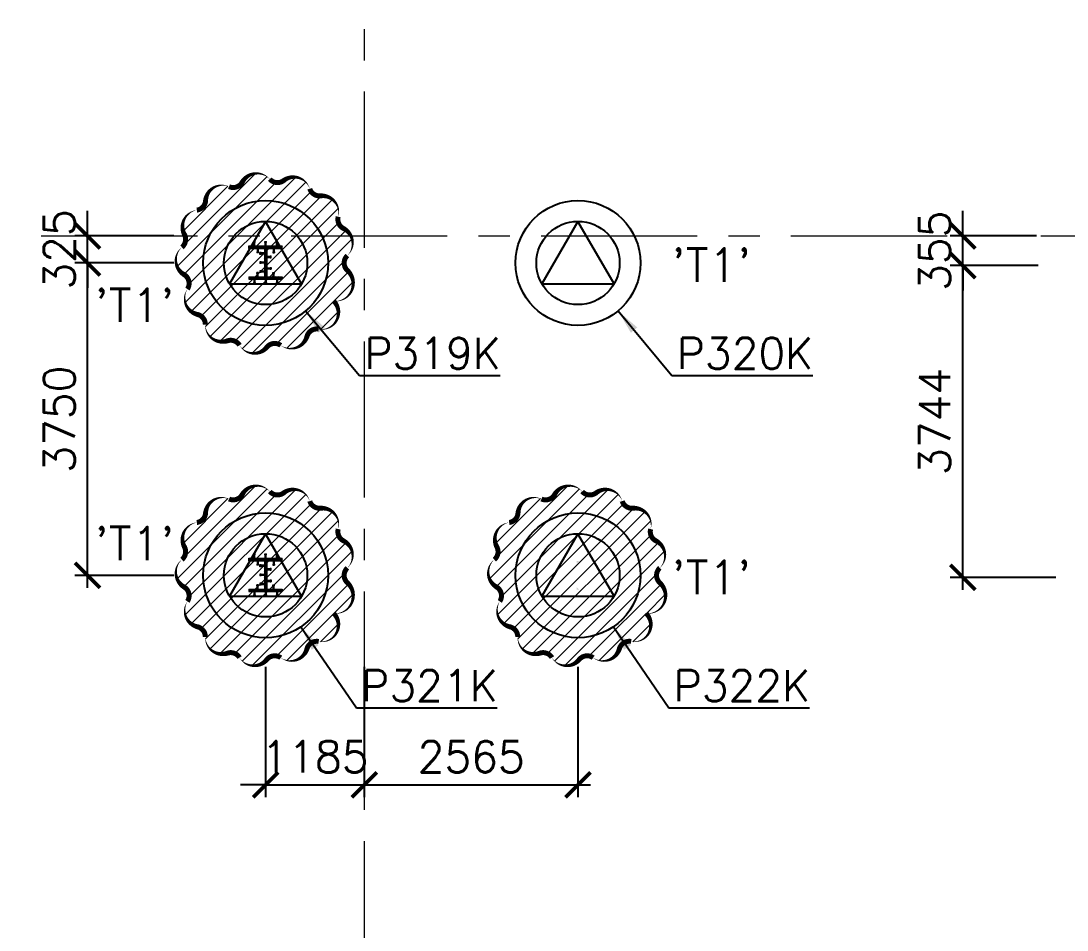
# Model space of a CAD drawing. Header units: millimetres. Extents: x -346728 to 1320345, y -537202 to -385966.
# Drawn here: x 192617 to 205174, y -477275 to -466360 of the extents above; entities that cross this region are included whole.
import ezdxf

# ---------------------------------------------------------------- set-up
doc = ezdxf.new("R2010")
doc.units = ezdxf.units.MM
doc.header["$LTSCALE"] = 100
doc.linetypes.add('X1326_GLB$0$CENTER', pattern=[2, 1.25, -0.25, 0.25, -0.25])
for name, color, linetype, lineweight in [('A-giao thong', 8, 'Continuous', 15), ('KCMANH', 8, 'Continuous', 13), ('KINGPOST', 5, 'Continuous', 20), ('X1326_GLB$0$A-tim', 8, 'X1326_GLB$0$CENTER', 9)]:
    doc.layers.add(name, color=color, linetype=linetype, lineweight=lineweight)
doc.layers.add('CL load', color=1, linetype='Continuous', plot=False)
for name, color, linetype in [('hach', 253, 'Continuous'), ('PILE MARK', 8, 'Continuous'), ('PL', 3, 'Continuous'), ('PLT', 6, 'Continuous')]:
    doc.layers.add(name, color=color, linetype=linetype)
doc.styles.add('simplex', font='simplex.shx')
doc.dimstyles.new('100', dxfattribs={"dimscale": 150, "dimtxt": 2.5, "dimasz": 2, "dimexe": 1, "dimexo": 1, "dimgap": 1, "dimtad": 1, "dimdec": 0, "dimzin": 0, "dimdsep": 46, "dimtxsty": 'simplex', "dimblk": 'ARCHTICK', "dimcen": 1, "dimdle": 1, "dimclrd": 256, "dimclre": 256, "dimclrt": 6, "dimadec": 0, "dimazin": 0, "dimtfac": 1, "dimtdec": 0, "dimtix": 1, "dimtmove": 2, "dimatfit": 3, "dimfxl": 1, "dimtolj": 1, "dimtzin": 0, "dimarcsym": 0})
pattern_1 = [(44.99999999999996, (188543.3296231151, 11377564.43864296), (-8.980256121069152, 8.980256121069143), []), (135, (188543.3296231151, 11377564.43864296), (-8.980256121069152, -8.980256121069143), [])]

# ---------------------------------------------------------------- blocks, each defined once
blk = doc.blocks.new('_ArchTick')
at = {"color": 0, "linetype": 'ByBlock', "const_width": 0.15}
blk.add_lwpolyline([(-0.5, -0.5), (0.5, 0.5)], dxfattribs=at)
blk = doc.blocks.new('*D541')
at = {"layer": 'CL load', "lineweight": -2, "transparency": 16777216}
for p, q in [((203922.7038796101, -473191.3957856833), (203922.7038796101, -469147.1954490347)), ((204828.6640843283, -469297.1954490347), (203772.7038796101, -469297.1954490347)), ((205037.1439131859, -473041.3957856833), (203772.7038796101, -473041.3957856833))]:
    blk.add_line(p, q, dxfattribs=at)
at = {"layer": 'DEFPOINTS', "color": 0, "transparency": 16777216}
for p in [(203922.7038796101, -469297.1954490347), (204978.6640843283, -469297.1954490347), (205187.1439131859, -473041.3957856833)]:
    blk.add_point(p, dxfattribs=at)
at = {"layer": 'CL load', "lineweight": -2, "transparency": 16777216, "xscale": 300, "yscale": 300, "zscale": 300}
for p, rotation in [((203922.7038796101, -469297.1954490347), 90), ((203922.7038796101, -473041.3957856833), 270)]:
    blk.add_blockref('_ArchTick', p, dxfattribs=dict(at, rotation=rotation))
at = {"layer": 'CL load', "color": 6, "transparency": 16777216, "insert": (203585.2038796099, -471169.2956173589), "char_height": 375, "attachment_point": 5, "rotation": 90, "style": 'simplex'}
blk.add_mtext('\\A1;3744', dxfattribs=at)
blk = doc.blocks.new('*D542')
at = {"layer": 'CL load', "lineweight": -2, "transparency": 16777216}
for p, q in [((203922.7038796101, -468941.8207544888), (203922.7038796101, -468641.8207544888)), ((204808.8765599338, -468941.8207544888), (203772.7038796101, -468941.8207544888)), ((203922.7038796101, -469297.1954490347), (203922.7038796101, -468941.8207544888)), ((204828.6640843283, -469297.1954490347), (203772.7038796101, -469297.1954490347)), ((203922.7038796101, -469297.1954490347), (203922.7038796101, -469597.1954490347))]:
    blk.add_line(p, q, dxfattribs=at)
at = {"layer": 'DEFPOINTS', "color": 0, "transparency": 16777216}
for p in [(203922.7038796101, -468941.8207544888), (204958.8765599338, -468941.8207544888, 6.478295449596772e-05), (204978.6640843283, -469297.1954490347)]:
    blk.add_point(p, dxfattribs=at)
at = {"layer": 'CL load', "lineweight": -2, "transparency": 16777216, "xscale": 300, "yscale": 300, "zscale": 300}
for p, rotation in [((203922.7038796101, -468941.8207544888), 270), ((203922.7038796101, -469297.1954490347), 90)]:
    blk.add_blockref('_ArchTick', p, dxfattribs=dict(at, rotation=rotation))
at = {"layer": 'CL load', "color": 6, "transparency": 16777216, "insert": (203585.2038796099, -469119.5081017617), "char_height": 375, "attachment_point": 5, "rotation": 90, "style": 'simplex'}
blk.add_mtext('\\A1;355', dxfattribs=at)
blk = doc.blocks.new('*D552')
at = {"layer": 'CL load', "lineweight": -2, "transparency": 16777216}
for p, q in [((195553.4346755136, -474116.3905494311), (195553.4346755136, -475681.6326216169)), ((196738.7116009049, -474116.3905494311), (196738.7116009049, -475681.6326216169)), ((195553.4346755136, -475531.6326216169), (195253.4346755136, -475531.6326216169)), ((195553.4346755136, -475531.6326216169), (196738.7116009049, -475531.6326216169)), ((196738.7116009049, -475531.6326216169), (197038.7116009049, -475531.6326216169))]:
    blk.add_line(p, q, dxfattribs=at)
at = {"layer": 'DEFPOINTS', "color": 0, "transparency": 16777216}
for p in [(195553.4346755136, -473966.3905494311, 4.747557954942749e-05), (196738.7116009049, -473966.3905494311), (196738.7116009049, -475531.6326216169)]:
    blk.add_point(p, dxfattribs=at)
at = {"layer": 'CL load', "lineweight": -2, "transparency": 16777216, "xscale": 300, "yscale": 300, "zscale": 300}
blk.add_blockref('_ArchTick', (195553.4346755136, -475531.6326216169), dxfattribs=at)
at = {"layer": 'CL load', "lineweight": -2, "transparency": 16777216, "xscale": 300, "yscale": 300, "zscale": 300, "rotation": 180}
blk.add_blockref('_ArchTick', (196738.7116009049, -475531.6326216169), dxfattribs=at)
at = {"layer": 'CL load', "color": 6, "transparency": 16777216, "insert": (196146.0731382092, -475194.1326216169), "char_height": 375, "attachment_point": 5, "style": 'simplex'}
blk.add_mtext('\\A1;1185', dxfattribs=at)
blk = doc.blocks.new('*D553')
at = {"layer": 'CL load', "lineweight": -2, "transparency": 16777216}
for p, q in [((196738.7116009049, -474116.3905494311), (196738.7116009049, -475681.6326216169)), ((199303.4346755136, -474116.3905494311), (199303.4346755136, -475681.6326216169)), ((196588.7116009049, -475531.6326216169), (199453.4346755136, -475531.6326216169))]:
    blk.add_line(p, q, dxfattribs=at)
at = {"layer": 'DEFPOINTS', "color": 0, "transparency": 16777216}
for p in [(196738.7116009049, -473966.3905494311), (199303.4346755136, -473966.3905494311, 4.747557954942749e-05), (199303.4346755136, -475531.6326216169)]:
    blk.add_point(p, dxfattribs=at)
at = {"layer": 'CL load', "lineweight": -2, "transparency": 16777216, "xscale": 300, "yscale": 300, "zscale": 300, "rotation": 180}
blk.add_blockref('_ArchTick', (196738.7116009049, -475531.6326216169), dxfattribs=at)
at = {"layer": 'CL load', "lineweight": -2, "transparency": 16777216, "xscale": 300, "yscale": 300, "zscale": 300}
blk.add_blockref('_ArchTick', (199303.4346755136, -475531.6326216169), dxfattribs=at)
at = {"layer": 'CL load', "color": 6, "transparency": 16777216, "insert": (198021.0731382092, -475194.1326216169), "char_height": 375, "attachment_point": 5, "style": 'simplex'}
blk.add_mtext('\\A1;2565', dxfattribs=at)
blk = doc.blocks.new('*D554')
at = {"layer": 'CL load', "lineweight": -2, "transparency": 16777216}
for p, q in [((193415.781710199, -473166.3905494314), (193415.781710199, -469116.3905494314)), ((194453.4346755137, -469266.3905494314), (193265.781710199, -469266.3905494314)), ((194453.4346755137, -473016.3905494314), (193265.781710199, -473016.3905494314))]:
    blk.add_line(p, q, dxfattribs=at)
at = {"layer": 'DEFPOINTS', "color": 0, "transparency": 16777216}
for p in [(193415.781710199, -469266.3905494314), (194603.4346755137, -469266.3905494314, 4.747557954942749e-05), (194603.4346755137, -473016.3905494314, 4.747557954942749e-05)]:
    blk.add_point(p, dxfattribs=at)
at = {"layer": 'CL load', "lineweight": -2, "transparency": 16777216, "xscale": 300, "yscale": 300, "zscale": 300}
for p, rotation in [((193415.781710199, -469266.3905494314), 90), ((193415.781710199, -473016.3905494314), 270)]:
    blk.add_blockref('_ArchTick', p, dxfattribs=dict(at, rotation=rotation))
at = {"layer": 'CL load', "color": 6, "transparency": 16777216, "insert": (193078.2817101988, -471141.3905494313), "char_height": 375, "attachment_point": 5, "rotation": 90, "style": 'simplex'}
blk.add_mtext('\\A1;3750', dxfattribs=at)
blk = doc.blocks.new('*D555')
at = {"layer": 'CL load', "lineweight": -2, "transparency": 16777216}
for p, q in [((193415.781710199, -468941.8207544888), (193415.781710199, -468641.8207544888)), ((194453.4346755137, -468941.8207544888), (193265.781710199, -468941.8207544888)), ((193415.781710199, -469266.3905494314), (193415.781710199, -468941.8207544888)), ((194453.4346755137, -469266.3905494314), (193265.781710199, -469266.3905494314)), ((193415.781710199, -469266.3905494314), (193415.781710199, -469566.3905494314))]:
    blk.add_line(p, q, dxfattribs=at)
at = {"layer": 'DEFPOINTS', "color": 0, "transparency": 16777216}
for p in [(193415.781710199, -468941.8207544888), (194603.4346755137, -468941.8207544888, 4.747557954942749e-05), (194603.4346755137, -469266.3905494314, 4.747557954942749e-05)]:
    blk.add_point(p, dxfattribs=at)
at = {"layer": 'CL load', "lineweight": -2, "transparency": 16777216, "xscale": 300, "yscale": 300, "zscale": 300}
for p, rotation in [((193415.781710199, -468941.8207544888), 270), ((193415.781710199, -469266.3905494314), 90)]:
    blk.add_blockref('_ArchTick', p, dxfattribs=dict(at, rotation=rotation))
at = {"layer": 'CL load', "color": 6, "transparency": 16777216, "insert": (193078.2817101988, -469104.10565196), "char_height": 375, "attachment_point": 5, "rotation": 90, "style": 'simplex'}
blk.add_mtext('\\A1;325', dxfattribs=at)
blk = doc.blocks.new('LVL-KHUNGTEN')
blk.add_lwpolyline([(61072.91373489425, 41092.78793908656), (119123.5098692991, 41092.78793908656), (119123.5098692991, 61.8816838347775), (61072.91373489425, 61.8816838347775)], close=True)
blk = doc.blocks.new('KP50')
at = {"ltscale": 0.1}
h = blk.add_hatch(color=6, dxfattribs=at)
h.dxf.hatch_style = 1
h.paths.add_polyline_path([(14.40000000000146, 171.2000000000044), (-14.39999999999418, 171.2000000000044), (-14.39999999999418, 142.3999999999869)])
h.paths.add_polyline_path([(-14.39999999999418, -142.3999999999724), (-14.39999999999418, -171.1999999999898), (14.40000000000146, -171.1999999999898)])
at = {"layer": 'KCMANH', "linetype": 'ByBlock'}
h = blk.add_hatch(dxfattribs=at)
h.set_pattern_fill('ANSI37', color=6, scale=4, style=0)
h.set_pattern_definition(pattern_1)
h.paths.add_polyline_path([(-200, 200.0000000000073), (-200, 171.2000000000044), (200, 171.2000000000044), (200, 200.0000000000073)])
h = blk.add_hatch(dxfattribs=at)
h.set_pattern_fill('ANSI37', color=6, scale=4, style=0)
h.set_pattern_definition([(44.99999999999996, (188728.9296231151, 11377564.43864296), (-8.980256121069152, 8.980256121069143), []), (135, (188728.9296231151, 11377564.43864296), (-8.980256121069152, -8.980256121069143), [])])
h.paths.add_polyline_path([(14.40000000000146, 171.2000000000044), (-14.39999999999418, 142.3999999999869), (-14.39999999999418, -142.3999999999724), (14.40000000000146, -171.1999999999898)])
h = blk.add_hatch(dxfattribs=at)
h.set_pattern_fill('ANSI37', color=6, scale=4, style=0)
h.set_pattern_definition(pattern_1)
h.paths.add_polyline_path([(-200, -171.1999999999898), (-200, -199.9999999999927), (200, -199.9999999999927), (200, -171.1999999999898)])
for p, q in [((-125.1904738589728, 252.8000000000029), (-145.990473858983, 252.8000000000029)), ((-145.990473858983, 240), (-145.990473858983, 252.8000000000029)), ((-125.1904738589728, 240), (-125.1904738589728, 252.8000000000029)), ((-10.40000000000146, 252.8000000000029), (10.40000000000146, 252.8000000000029)), ((-10.40000000000146, 240), (-10.40000000000146, 252.8000000000029)), ((10.40000000000146, 240), (10.40000000000146, 252.8000000000029)), ((125.1904738589801, 252.8000000000029), (145.990473858983, 252.8000000000029)), ((125.1904738589801, 240), (125.1904738589801, 252.8000000000029)), ((145.990473858983, 240), (145.990473858983, 252.8000000000029)), ((-125.1904738589728, 240), (-145.990473858983, 240)), ((-141.9904738589757, 200), (-141.9904738589757, 240)), ((-129.1904738589801, 200), (-129.1904738589801, 240)), ((-85.19047385897284, 131.1999999999935), (-105.990473858983, 131.1999999999935)), ((-105.990473858983, 131.1999999999935), (-105.990473858983, 118.4000000000015)), ((-101.9904738589757, 171.1999999999935), (-101.9904738589757, 131.1999999999935)), ((-89.19047385898011, 171.1999999999935), (-89.19047385898011, 131.1999999999935)), ((-85.19047385897284, 131.1999999999935), (-85.19047385897284, 118.4000000000015)), ((-10.40000000000146, 240), (10.40000000000146, 240)), ((-6.400000000001455, 200), (-6.400000000001455, 240)), ((6.400000000001455, 200), (6.400000000001455, 240)), ((85.19047385898011, 131.1999999999935), (105.990473858983, 131.1999999999935)), ((85.19047385898011, 131.1999999999935), (85.19047385898011, 118.4000000000015)), ((89.19047385898011, 171.1999999999935), (89.19047385898011, 131.1999999999935)), ((101.990473858983, 171.1999999999935), (101.990473858983, 131.1999999999935)), ((105.990473858983, 131.1999999999935), (105.990473858983, 118.4000000000015)), ((125.1904738589801, 240), (145.990473858983, 240)), ((129.1904738589801, 200), (129.1904738589801, 240)), ((141.990473858983, 200), (141.990473858983, 240)), ((-85.19047385897284, 118.4000000000015), (-105.990473858983, 118.4000000000015)), ((-67.19999999999709, 99.5998938560515), (-67.19999999999709, 120.3998938560471)), ((-54.39999999999418, 120.3998938560471), (-67.19999999999709, 120.3998938560471)), ((-54.39999999999418, 99.5998938560515), (-67.19999999999709, 99.5998938560515)), ((-67.19999999999709, 10.40000000000146), (-67.19999999999709, -10.40000000000509)), ((-54.39999999999418, 10.40000000000146), (-67.19999999999709, 10.40000000000146)), ((-54.39999999999418, 99.5998938560515), (-54.39999999999418, 120.3998938560471)), ((-14.39999999999418, 116.3998938560471), (-54.39999999999418, 116.3998938560471)), ((-14.39999999999418, 103.5998938560479), (-54.39999999999418, 103.5998938560479)), ((-54.39999999999418, 10.40000000000146), (-54.39999999999418, -10.40000000000509)), ((-14.39999999999418, 6.399999999997817), (-54.39999999999418, 6.399999999997817)), ((14.40000000000146, 76.39989385604713), (54.40000000000146, 76.39989385604713)), ((14.40000000000146, 63.59989385604786), (54.40000000000146, 63.59989385604786)), ((54.40000000000146, 59.59989385605149), (54.40000000000146, 80.39989385604713)), ((54.40000000000146, 80.39989385604713), (67.20000000000437, 80.39989385604713)), ((54.40000000000146, 59.59989385605149), (67.20000000000437, 59.59989385605149)), ((67.20000000000437, 59.59989385605149), (67.20000000000437, 80.39989385604713)), ((85.19047385898011, 118.4000000000015), (105.990473858983, 118.4000000000015)), ((-85.19047385897284, -118.4000000000015), (-105.990473858983, -118.4000000000015)), ((-105.990473858983, -131.1999999999971), (-105.990473858983, -118.4000000000015)), ((-85.19047385897284, -131.1999999999971), (-85.19047385897284, -118.4000000000015)), ((-54.39999999999418, -10.40000000000509), (-67.19999999999709, -10.40000000000509)), ((-67.19999999999709, -99.5998938560515), (-67.19999999999709, -120.3998938560471)), ((-54.39999999999418, -99.5998938560515), (-67.19999999999709, -99.5998938560515)), ((-54.39999999999418, -120.3998938560471), (-67.19999999999709, -120.3998938560471)), ((-14.39999999999418, -6.400000000001455), (-54.39999999999418, -6.400000000001455)), ((-54.39999999999418, -99.5998938560515), (-54.39999999999418, -120.3998938560471)), ((-14.39999999999418, -103.5998938560515), (-54.39999999999418, -103.5998938560515)), ((-14.39999999999418, -116.3998938560471), (-54.39999999999418, -116.3998938560471)), ((14.40000000000146, -63.59989385605149), (54.40000000000146, -63.59989385605149)), ((14.40000000000146, -76.39989385604713), (54.40000000000146, -76.39989385604713)), ((54.40000000000146, -59.59989385605149), (54.40000000000146, -80.39989385604713)), ((54.40000000000146, -59.59989385605149), (67.20000000000437, -59.59989385605149)), ((54.40000000000146, -80.39989385604713), (67.20000000000437, -80.39989385604713)), ((67.20000000000437, -59.59989385605149), (67.20000000000437, -80.39989385604713)), ((85.19047385898011, -118.4000000000015), (105.990473858983, -118.4000000000015)), ((85.19047385898011, -131.1999999999971), (85.19047385898011, -118.4000000000015)), ((105.990473858983, -131.1999999999971), (105.990473858983, -118.4000000000015)), ((-125.1904738589728, -240), (-145.990473858983, -240)), ((-145.990473858983, -240), (-145.990473858983, -252.8000000000029)), ((-141.9904738589757, -200), (-141.9904738589757, -240)), ((-129.1904738589801, -200), (-129.1904738589801, -240)), ((-125.1904738589728, -240), (-125.1904738589728, -252.8000000000029)), ((-85.19047385897284, -131.1999999999971), (-105.990473858983, -131.1999999999971)), ((-101.9904738589757, -171.1999999999971), (-101.9904738589757, -131.1999999999971)), ((-89.19047385898011, -171.1999999999971), (-89.19047385898011, -131.1999999999971)), ((-10.40000000000146, -240), (10.40000000000146, -240)), ((-10.40000000000146, -240), (-10.40000000000146, -252.8000000000029)), ((-6.400000000001455, -200), (-6.400000000001455, -240)), ((6.400000000001455, -200), (6.400000000001455, -240)), ((10.40000000000146, -240), (10.40000000000146, -252.8000000000029)), ((85.19047385898011, -131.1999999999971), (105.990473858983, -131.1999999999971)), ((89.19047385898011, -171.1999999999971), (89.19047385898011, -131.1999999999971)), ((101.990473858983, -171.1999999999971), (101.990473858983, -131.1999999999971)), ((125.1904738589801, -240), (145.990473858983, -240)), ((125.1904738589801, -240), (125.1904738589801, -252.8000000000029)), ((129.1904738589801, -200), (129.1904738589801, -240)), ((141.990473858983, -200), (141.990473858983, -240)), ((145.990473858983, -240), (145.990473858983, -252.8000000000029)), ((-125.1904738589728, -252.8000000000029), (-145.990473858983, -252.8000000000029)), ((-10.40000000000146, -252.8000000000029), (10.40000000000146, -252.8000000000029)), ((125.1904738589801, -252.8000000000029), (145.990473858983, -252.8000000000029))]:
    blk.add_line(p, q, dxfattribs=at)
at = {"layer": 'KINGPOST', "color": 6, "linetype": 'ByBlock'}
for p, q in [((-200, 200), (200, 200)), ((-200, 171.1999999999935), (-200, 200)), ((-200, 171.1999999999935), (200, 171.1999999999935)), ((-14.39999999999418, 171.1999999999935), (-14.39999999999418, -171.1999999999971)), ((-14.39999999997235, 142.4000000000015), (14.40000000000146, 171.1999999999935)), ((14.40000000000146, 171.1999999999935), (14.40000000000146, -171.1999999999971)), ((200, 171.1999999999935), (200, 200)), ((-200, -171.1999999999971), (200, -171.1999999999971)), ((-200, -171.1999999999971), (-200, -200)), ((-200, -200), (200, -200)), ((-14.39999999997235, -142.4000000000015), (14.40000000000146, -171.1999999999971)), ((200, -171.1999999999971), (200, -200))]:
    blk.add_line(p, q, dxfattribs=at)
blk.add_lwpolyline([(-14.39999999999418, 0), (14.40000000000146, 0)], dxfattribs=at)
blk = doc.blocks.new('B1 Kingpost Layout Plan1')
at = {"layer": 'KCMANH', "linetype": 'ByBlock'}
for p in [(45189.74887084541, -54496.25000673061, 4.792175946022326e-05), (45189.74887084541, -58246.25000673061, 4.792175946022326e-05)]:
    blk.add_blockref('KP50', p, dxfattribs=at)

msp = doc.modelspace()

# ---------------------------------------------------------------- hatches: boundary and pattern name
at = {"ltscale": 0.1}
h = msp.add_hatch(color=3, dxfattribs=at)
h.dxf.hatch_style = 1
h.paths.add_polyline_path([(195567.8346755137, -469095.1905494311), (195539.0346755139, -469095.1905494311), (195539.0346755139, -469123.9905494311)])
h.paths.add_polyline_path([(195539.0346755139, -469408.7905494311), (195539.0346755139, -469437.5905494311), (195567.8346755137, -469437.5905494311)])
h = msp.add_hatch(color=3, dxfattribs=at)
h.dxf.hatch_style = 1
h.paths.add_polyline_path([(195567.8346755137, -472845.1905494311), (195539.0346755139, -472845.1905494311), (195539.0346755139, -472873.9905494311)])
h.paths.add_polyline_path([(195539.0346755139, -473158.7905494311), (195539.0346755139, -473187.5905494311), (195567.8346755137, -473187.5905494311)])
h = msp.add_hatch(color=3, dxfattribs=at)
h.dxf.hatch_style = 1
h.paths.add_polyline_path([(199317.8346755137, -472845.1905494311), (199289.0346755139, -472845.1905494311), (199289.0346755139, -472873.9905494311)])
h.paths.add_polyline_path([(199289.0346755139, -473158.7905494311), (199289.0346755139, -473187.5905494311), (199317.8346755137, -473187.5905494311)])
at = {"layer": 'A-giao thong', "transparency": 33554572}
h = msp.add_hatch(dxfattribs=at)
h.set_pattern_fill('ANSI31', color=256, scale=1000)
h.set_pattern_definition([(45, (157204.4692865008, -566523.032047855), (-88.38834764831843, 88.38834764831844), [])])
edge = h.paths.add_edge_path()
edge.add_arc((196398.5458518761, -469030.6967993823), 200.091326396924, 313.1890045741997, 423.1890044747136)
edge.add_arc((196544.3549205121, -468742.1814983938), 123.1753799015254, 165.3246326879942, 243.18900447470742, ccw=False)
edge.add_arc((196231.3932111194, -468660.2213240099), 200.3404647350627, 345.3246326879935, 455.3246325885028)
edge.add_arc((196201.3713740437, -468338.1014844634), 123.1753799015117, 197.4523541326421, 275.32463258850305, ccw=False)
edge.add_arc((195892.8344254066, -468435.1008055512), 200.2499081724988, 17.45235413264597, 127.4523540331561)
edge.add_arc((195696.159028211, -468178.3466330366), 123.1753799015265, 221.3374224332373, 307.4523540331534, ccw=False)
edge.add_arc((195451.1129656188, -468393.9085995722), 203.1902650560175, 41.33742243323479, 151.337422333742)
edge.add_arc((195164.7402871661, -468237.3671569946), 123.1753799015094, 245.97207067360318, 331.33742233374693, ccw=False)
edge.add_arc((195033.0424732196, -468532.7776626413), 200.261910843809, 65.97207067360544, 175.9720705741139)
edge.add_arc((194710.4040957988, -468510.0585416231), 123.1753799015126, 278.0994113494279, 355.97207057411634, ccw=False)
edge.add_arc((194755.9839715872, -468830.3430306047), 200.3361020571378, 98.09941134942484, 208.0994112499362)
edge.add_arc((194470.6042361244, -468982.7178498704), 123.175379901518, -50.51419146834911, 28.099411249937475, ccw=False)
edge.add_arc((194676.5228561774, -469232.6432094057), 200.6535308265784, 129.4858085316449, 239.4858084321514)
edge.add_arc((194512.0981555344, -469511.6229241553), 123.1753799015154, -33.38585266077672, 59.48580843215609, ccw=False)
edge.add_arc((194782.0363245006, -469689.5187356704), 200.1101515091129, 146.6141473392238, 256.6141472397279)
edge.add_arc((194707.193233844, -470004.0215919379), 123.1753799015155, -1.2513417107547866, 76.61414723972922, ccw=False)
edge.add_arc((195030.6354985173, -470011.0867050043), 200.3440389897893, 178.7486582892484, 288.7486581897573)
edge.add_arc((195134.620233093, -470317.4394255324), 123.1753799015132, 30.876836025434216, 108.7486581897549, ccw=False)
edge.add_arc((195412.1963236253, -470151.4659421375), 200.2371789537907, 210.876836025434, 320.876835925943)
edge.add_arc((195663.0969951307, -470355.5358719739), 123.1753799015087, 54.01226688685409, 140.8768359259447, ccw=False)
edge.add_arc((195854.8402769878, -470091.5050290692), 203.1339398279393, 234.0122668868539, 344.0122667873574)
edge.add_arc((196168.5281763117, -470181.3809099277), 123.1753799015273, 79.39644157920287, 164.0122667873614, ccw=False)
edge.add_arc((196228.0467207675, -469863.4555838394), 200.2731787634664, 259.3964415791925, 404.1286010454199)
edge.add_arc((196392.9270942715, -469513.0888662788), 211.9778768860564, 264.279643978025, 407.3982272340489)
edge.add_arc((196619.7919130549, -469266.3905494349), 123.175379901495, 133.189004574196, 227.3982272340362, ccw=False)
h = msp.add_hatch(dxfattribs=at)
h.set_pattern_fill('ANSI31', color=256, scale=1000)
h.set_pattern_definition([(45, (157204.4692865008, -570273.032047855), (-88.38834764831843, 88.38834764831844), [])])
edge = h.paths.add_edge_path()
edge.add_arc((196398.5458518761, -472780.6967993823), 200.091326396924, 313.1890045741997, 423.1890044747136)
edge.add_arc((196544.3549205121, -472492.1814983938), 123.1753799015254, 165.3246326879942, 243.18900447470742, ccw=False)
edge.add_arc((196231.3932111194, -472410.2213240099), 200.3404647350627, 345.3246326879935, 455.3246325885028)
edge.add_arc((196201.3713740437, -472088.1014844634), 123.1753799015117, 197.4523541326421, 275.32463258850305, ccw=False)
edge.add_arc((195892.8344254066, -472185.1008055512), 200.2499081724988, 17.45235413264597, 127.4523540331561)
edge.add_arc((195696.159028211, -471928.3466330366), 123.1753799015265, 221.3374224332373, 307.4523540331534, ccw=False)
edge.add_arc((195451.1129656188, -472143.9085995722), 203.1902650560175, 41.33742243323479, 151.337422333742)
edge.add_arc((195164.7402871661, -471987.3671569946), 123.1753799015094, 245.97207067360318, 331.33742233374693, ccw=False)
edge.add_arc((195033.0424732196, -472282.7776626413), 200.261910843809, 65.97207067360544, 175.9720705741139)
edge.add_arc((194710.4040957988, -472260.0585416231), 123.1753799015126, 278.0994113494279, 355.97207057411634, ccw=False)
edge.add_arc((194755.9839715872, -472580.3430306047), 200.3361020571378, 98.09941134942484, 208.0994112499362)
edge.add_arc((194470.6042361244, -472732.7178498704), 123.175379901518, -50.51419146834911, 28.099411249937475, ccw=False)
edge.add_arc((194676.5228561774, -472982.6432094057), 200.6535308265784, 129.4858085316449, 239.4858084321514)
edge.add_arc((194512.0981555344, -473261.6229241553), 123.1753799015154, -33.38585266077672, 59.48580843215609, ccw=False)
edge.add_arc((194782.0363245006, -473439.5187356704), 200.1101515091129, 146.6141473392238, 256.6141472397279)
edge.add_arc((194707.193233844, -473754.0215919379), 123.1753799015155, -1.2513417107547866, 76.61414723972922, ccw=False)
edge.add_arc((195030.6354985173, -473761.0867050043), 200.3440389897893, 178.7486582892484, 288.7486581897573)
edge.add_arc((195134.620233093, -474067.4394255324), 123.1753799015132, 30.876836025434216, 108.7486581897549, ccw=False)
edge.add_arc((195412.1963236253, -473901.4659421375), 200.2371789537907, 210.876836025434, 320.876835925943)
edge.add_arc((195663.0969951307, -474105.5358719739), 123.1753799015087, 54.01226688685409, 140.8768359259447, ccw=False)
edge.add_arc((195854.8402769878, -473841.5050290692), 203.1339398279393, 234.0122668868539, 344.0122667873574)
edge.add_arc((196168.5281763117, -473931.3809099277), 123.1753799015273, 79.39644157920287, 164.0122667873614, ccw=False)
edge.add_arc((196228.0467207675, -473613.4555838394), 200.2731787634664, 259.3964415791925, 404.1286010454199)
edge.add_arc((196392.9270942715, -473263.0888662788), 211.9778768860564, 264.279643978025, 407.3982272340489)
edge.add_arc((196619.7919130549, -473016.3905494349), 123.175379901495, 133.189004574196, 227.3982272340362, ccw=False)
h = msp.add_hatch(dxfattribs=at)
h.set_pattern_fill('ANSI31', color=256, scale=1000)
h.set_pattern_definition([(45, (160954.4692865008, -570273.032047855), (-88.38834764831843, 88.38834764831844), [])])
edge = h.paths.add_edge_path()
edge.add_arc((200148.5458518761, -472780.6967993823), 200.091326396924, 313.1890045741997, 423.1890044747136)
edge.add_arc((200294.3549205121, -472492.1814983938), 123.1753799015254, 165.3246326879942, 243.18900447470742, ccw=False)
edge.add_arc((199981.3932111194, -472410.2213240099), 200.3404647350627, 345.3246326879935, 455.3246325885028)
edge.add_arc((199951.3713740437, -472088.1014844634), 123.1753799015117, 197.4523541326421, 275.32463258850305, ccw=False)
edge.add_arc((199642.8344254066, -472185.1008055512), 200.2499081724988, 17.45235413264597, 127.4523540331561)
edge.add_arc((199446.159028211, -471928.3466330366), 123.1753799015265, 221.3374224332373, 307.4523540331534, ccw=False)
edge.add_arc((199201.1129656188, -472143.9085995722), 203.1902650560175, 41.33742243323479, 151.337422333742)
edge.add_arc((198914.7402871661, -471987.3671569946), 123.1753799015094, 245.97207067360318, 331.33742233374693, ccw=False)
edge.add_arc((198783.0424732196, -472282.7776626413), 200.261910843809, 65.97207067360544, 175.9720705741139)
edge.add_arc((198460.4040957988, -472260.0585416231), 123.1753799015126, 278.0994113494279, 355.97207057411634, ccw=False)
edge.add_arc((198505.9839715872, -472580.3430306047), 200.3361020571378, 98.09941134942484, 208.0994112499362)
edge.add_arc((198220.6042361244, -472732.7178498704), 123.175379901518, -50.51419146834911, 28.099411249937475, ccw=False)
edge.add_arc((198426.5228561774, -472982.6432094057), 200.6535308265784, 129.4858085316449, 239.4858084321514)
edge.add_arc((198262.0981555344, -473261.6229241553), 123.1753799015154, -33.38585266077672, 59.48580843215609, ccw=False)
edge.add_arc((198532.0363245006, -473439.5187356704), 200.1101515091129, 146.6141473392238, 256.6141472397279)
edge.add_arc((198457.193233844, -473754.0215919379), 123.1753799015155, -1.2513417107547866, 76.61414723972922, ccw=False)
edge.add_arc((198780.6354985173, -473761.0867050043), 200.3440389897893, 178.7486582892484, 288.7486581897573)
edge.add_arc((198884.620233093, -474067.4394255324), 123.1753799015132, 30.876836025434216, 108.7486581897549, ccw=False)
edge.add_arc((199162.1963236253, -473901.4659421375), 200.2371789537907, 210.876836025434, 320.876835925943)
edge.add_arc((199413.0969951307, -474105.5358719739), 123.1753799015087, 54.01226688685409, 140.8768359259447, ccw=False)
edge.add_arc((199604.8402769878, -473841.5050290692), 203.1339398279393, 234.0122668868539, 344.0122667873574)
edge.add_arc((199918.5281763117, -473931.3809099277), 123.1753799015273, 79.39644157920287, 164.0122667873614, ccw=False)
edge.add_arc((199978.0467207675, -473613.4555838394), 200.2731787634664, 259.3964415791925, 404.1286010454199)
edge.add_arc((200142.9270942715, -473263.0888662788), 211.9778768860564, 264.279643978025, 407.3982272340489)
edge.add_arc((200369.7919130549, -473016.3905494349), 123.175379901495, 133.189004574196, 227.3982272340362, ccw=False)
at = {"layer": 'hach'}
h = msp.add_hatch(dxfattribs=at)
h.set_pattern_fill('ANSI31', color=256, scale=70)
h.set_pattern_definition([(45, (121918.5586272281, -508591.2227448209), (-157.1544821187101, 157.1544821187102), [])])
h.paths.add_polyline_path([(142200.7174031938, -410142.157258469), (128621.2299212609, -428107.5122169152), (155914.0807850178, -501359.0065796374), (162214.0877402602, -503970.9423327898), (238136.4096880872, -469396.5978761645), (242695.206744063, -462329.4458765544), (242687.1652499498, -415142.6860857411), (237685.1483409582, -410142.1572584765)])
h.paths.add_polyline_path([(142797.9098990844, -411342.1571560285), (129975.6618433549, -428305.7014718884), (156856.1871301314, -500450.5520168371), (162191.6436317093, -502662.5923677236), (237318.7880773254, -468450.3646135417), (241495.1464346874, -461976.0778765109), (241487.0023686721, -415639.3961758266), (237188.1965684931, -411342.1571560359)], flags=16)
h = msp.add_hatch(dxfattribs=at)
h.set_pattern_fill('AR-CONC', color=256, scale=4)
h.set_pattern_definition([(49.99999999999999, (121918.5586272281, -508591.2227448209), (728.738675984016, -63.75634215561234), [76.2, -838.2]), (355, (121918.5586272281, -508591.2227448209), (-140.9736856998774, 764.2273809561406), [60.96, -670.56233668]), (100.4514446999999, (121979.2866552282, -508596.5357588209), (587.7649883614131, 700.4710076487804), [64.76003519999988, -712.360978399999]), (46.18420000000002, (121918.5586272281, -508388.022744821), (1084.31616356852, -168.1693117309086), [114.2999999999996, -1257.299999999994]), (96.63555760999992, (122008.9182272282, -508402.0367448209), (949.616536206012, 989.7044983908861), [97.14009256, -1068.54243264]), (351.1841511700001, (121918.5586272281, -508388.022744821), (949.6165362599081, 989.7044983421306), [91.43986828, -1005.83892768]), (21, (122020.1586272282, -508438.822744821), (606.4575650765299, -409.0607927483504), [76.2, -838.2]), (326.0000000000001, (122020.1586272282, -508438.822744821), (247.2081133905883, 736.7518644892771), [60.96, -670.56]), (71.45144499999999, (122070.6967576282, -508472.911144421), (853.6656771148646, 327.691075543621), [64.7600352, -712.3597503999999]), (37.50000000000001, (121918.5586272281, -508591.2227448209), (12.35441300236727, 338.2201554926124), [0, -662.432, 0, -680.72, 0, -673.1]), (7.499999999999999, (121918.5586272281, -508591.2227448209), (267.278650041223, 400.722299272478), [0, -388.112, 0, -647.192, 0, -256.54]), (327.5, (121691.9906272281, -508591.2227448209), (542.3623806674856, -22.91497597069377), [0, -254, 0, -792.48, 0, -1051.56]), (317.5, (121590.390627228, -508591.2227448209), (592.5167255440722, 101.7059641333321), [0, -330.2, 0, -526.288, 0, -746.76])])
h.paths.add_polyline_path([(142200.7174031938, -410142.157258469), (128621.2299212609, -428107.5122169152), (155914.0807850178, -501359.0065796374), (162214.0877402602, -503970.9423327898), (238136.4096880872, -469396.5978761645), (242695.206744063, -462329.4458765544), (242687.1652499498, -415142.6860857411), (237685.1483409582, -410142.1572584765)])
h.paths.add_polyline_path([(142797.9098990844, -411342.1571560285), (129975.6618433549, -428305.7014718884), (156856.1871301314, -500450.5520168371), (162191.6436317093, -502662.5923677236), (237318.7880773254, -468450.3646135417), (241495.1464346874, -461976.0778765109), (241487.0023686721, -415639.3961758266), (237188.1965684931, -411342.1571560359)], flags=16)

# ---------------------------------------------------------------- linework, layer by layer
at = {"color": 5, "elevation": -2718.252195467438}
for points in [[(196535.4897962381, -469176.5833820481, 0, 60, 0.5205670500000068), (196488.7968099104, -468852.1154356482, 60, 60, -0.3534527118638525), (196425.1979206675, -468710.9759924382, 0, 60, 0.5205670500000036), (196212.8018843216, -468460.7453495716, 60, 60, -0.3534915216528338), (196083.8661656899, -468375.043333681, 0, 60, 0.52056705), (195771.0621593518, -468276.1305537965, 60, 60, -0.3944898867801987), (195603.6749009155, -468259.7030120874, 0, 60, 0.5205670499999941), (195272.8217105843, -468296.4482887183, 60, 60, -0.3907150967676189), (195114.5855006613, -468349.8690307769, 0, 60, 0.5205670499999991), (194833.2752236704, -468518.7107176167, 60, 60, -0.3534933906758924), (194727.758405705, -468632.0052600765, 0, 60, 0.5205670500000176), (194579.2611441236, -468924.7018989779, 60, 60, -0.3571345252974193), (194548.9298686223, -469077.7824042938, 0, 60, 0.520567049999982), (194574.6406719555, -469405.5069128583, 60, 60, -0.4289707164981073), (194614.9475975345, -469579.4032051677, 0, 60, 0.5205670499999676), (194735.7092830602, -469884.1925088613, 60, 60, -0.3534581953911722), (194830.3392383832, -470006.7115324335, 0, 60, 0.5205670499999923), (195095.029536407, -470200.8000198849, 60, 60, -0.3534892819256612), (195240.3382686694, -470254.2265220413, 0, 60, 0.5205670500000038), (195567.5385986367, -470277.8135002051, 60, 60, -0.3982747208827367), (195735.4763301919, -470255.8693978215, 0, 60, 0.5205670499999902), (196050.1171355183, -470147.4545244419, 60, 60, -0.3869502103842332), (196191.1939731693, -470060.3088823296, 0, 60, 0.7314348883771284), (196371.7985668737, -469724.0111401597, 0, 60, 0.7206828507104402), (196536.4146530284, -469357.057008086, 60, 60, -0.435898308053293)], [(196535.4897962381, -472926.5833820481, 0, 60, 0.5205670500000068), (196488.7968099104, -472602.1154356482, 60, 60, -0.3534527118638525), (196425.1979206675, -472460.9759924382, 0, 60, 0.5205670500000036), (196212.8018843216, -472210.7453495716, 60, 60, -0.3534915216528338), (196083.8661656899, -472125.043333681, 0, 60, 0.52056705), (195771.0621593518, -472026.1305537965, 60, 60, -0.3944898867801987), (195603.6749009155, -472009.7030120874, 0, 60, 0.5205670499999941), (195272.8217105843, -472046.4482887183, 60, 60, -0.3907150967676189), (195114.5855006613, -472099.8690307769, 0, 60, 0.5205670499999991), (194833.2752236704, -472268.7107176167, 60, 60, -0.3534933906758924), (194727.758405705, -472382.0052600765, 0, 60, 0.5205670500000176), (194579.2611441236, -472674.7018989779, 60, 60, -0.3571345252974193), (194548.9298686223, -472827.7824042938, 0, 60, 0.520567049999982), (194574.6406719555, -473155.5069128583, 60, 60, -0.4289707164981073), (194614.9475975345, -473329.4032051677, 0, 60, 0.5205670499999676), (194735.7092830602, -473634.1925088613, 60, 60, -0.3534581953911722), (194830.3392383832, -473756.7115324335, 0, 60, 0.5205670499999923), (195095.029536407, -473950.8000198849, 60, 60, -0.3534892819256612), (195240.3382686694, -474004.2265220413, 0, 60, 0.5205670500000038), (195567.5385986367, -474027.8135002051, 60, 60, -0.3982747208827367), (195735.4763301919, -474005.8693978215, 0, 60, 0.5205670499999902), (196050.1171355183, -473897.4545244419, 60, 60, -0.3869502103842332), (196191.1939731693, -473810.3088823296, 0, 60, 0.7314348883771284), (196371.7985668737, -473474.0111401597, 0, 60, 0.7206828507104402), (196536.4146530284, -473107.057008086, 60, 60, -0.435898308053293)], [(200285.4897962381, -472926.5833820481, 0, 60, 0.5205670500000068), (200238.7968099104, -472602.1154356482, 60, 60, -0.3534527118638525), (200175.1979206675, -472460.9759924382, 0, 60, 0.5205670500000036), (199962.8018843216, -472210.7453495716, 60, 60, -0.3534915216528338), (199833.8661656899, -472125.043333681, 0, 60, 0.52056705), (199521.0621593518, -472026.1305537965, 60, 60, -0.3944898867801987), (199353.6749009155, -472009.7030120874, 0, 60, 0.5205670499999941), (199022.8217105843, -472046.4482887183, 60, 60, -0.3907150967676189), (198864.5855006613, -472099.8690307769, 0, 60, 0.5205670499999991), (198583.2752236704, -472268.7107176167, 60, 60, -0.3534933906758924), (198477.758405705, -472382.0052600765, 0, 60, 0.5205670500000176), (198329.2611441236, -472674.7018989779, 60, 60, -0.3571345252974193), (198298.9298686223, -472827.7824042938, 0, 60, 0.520567049999982), (198324.6406719555, -473155.5069128583, 60, 60, -0.4289707164981073), (198364.9475975345, -473329.4032051677, 0, 60, 0.5205670499999676), (198485.7092830602, -473634.1925088613, 60, 60, -0.3534581953911722), (198580.3392383832, -473756.7115324335, 0, 60, 0.5205670499999923), (198845.029536407, -473950.8000198849, 60, 60, -0.3534892819256612), (198990.3382686694, -474004.2265220413, 0, 60, 0.5205670500000038), (199317.5385986367, -474027.8135002051, 60, 60, -0.3982747208827367), (199485.4763301919, -474005.8693978215, 0, 60, 0.5205670499999902), (199800.1171355183, -473897.4545244419, 60, 60, -0.3869502103842332), (199941.1939731693, -473810.3088823296, 0, 60, 0.7314348883771284), (200121.7985668737, -473474.0111401597, 0, 60, 0.7206828507104402), (200286.4146530284, -473107.057008086, 60, 60, -0.435898308053293)]]:
    msp.add_lwpolyline(points, format="xyseb", close=True, dxfattribs=at)
at = {"layer": 'PL'}
for points, elevation in [([(195120.4219736213, -469516.3905494311), (195986.4473774059, -469516.3905494311), (195553.4346755136, -468766.3905494311)], -1404.949382736453), ([(195120.422045165, -469516.3906518692), (195986.4474489494, -469516.3906518692), (195553.4347470571, -468766.3906518692)], -1404.94938274572), ([(198870.4219736213, -469516.3905494311), (199736.4473774059, -469516.3905494311), (199303.4346755136, -468766.3905494311)], -1404.949382736453), ([(198870.422045165, -469516.3906518692), (199736.4474489494, -469516.3906518692), (199303.4347470571, -468766.3906518692)], -1404.94938274572), ([(195120.4219736213, -473266.3905494311), (195986.4473774059, -473266.3905494311), (195553.4346755136, -472516.3905494311)], -1404.949382736453), ([(195120.422045165, -473266.3906518692), (195986.4474489494, -473266.3906518692), (195553.4347470571, -472516.3906518692)], -1404.94938274572), ([(198870.4219736213, -473266.3905494311), (199736.4473774059, -473266.3905494311), (199303.4346755136, -472516.3905494311)], -1404.949382736453), ([(198870.422045165, -473266.3906518692), (199736.4474489494, -473266.3906518692), (199303.4347470571, -472516.3906518692)], -1404.94938274572)]:
    msp.add_lwpolyline(points, close=True, dxfattribs=dict(at, elevation=elevation))
for centre, radius in [((195553.4346755136, -469266.3905494311, -1404.949382736453), 750), ((195553.4347470571, -469266.3906518692, -1404.94938274572), 750), ((199303.4346755136, -469266.3905494311, -1404.949382736453), 750), ((199303.4347470571, -469266.3906518692, -1404.94938274572), 750), ((195553.4346755136, -469266.3905494311, -1404.949382736453), 500), ((195553.4347470571, -469266.3906518692, -1404.94938274572), 500), ((199303.4346755136, -469266.3905494311, -1404.949382736453), 500), ((199303.4347470571, -469266.3906518692, -1404.94938274572), 500), ((195553.4346755136, -473016.3905494311, -1404.949382736453), 750), ((195553.4347470571, -473016.3906518692, -1404.94938274572), 750), ((199303.4346755136, -473016.3905494311, -1404.949382736453), 750), ((199303.4347470571, -473016.3906518692, -1404.94938274572), 750), ((195553.4346755136, -473016.3905494311, -1404.949382736453), 500), ((195553.4347470571, -473016.3906518692, -1404.94938274572), 500), ((199303.4346755136, -473016.3905494311, -1404.949382736453), 500), ((199303.4347470571, -473016.3906518692, -1404.94938274572), 500)]:
    msp.add_circle(centre, radius, dxfattribs=at)
at = {"layer": 'X1326_GLB$0$A-tim', "ltscale": 15}
for p, q in [((196738.7116009042, -398208.6109563511, -1404.949430404361), (196738.7116009051, -512162.695561827, -1404.949430868853)), ((120859.4542972323, -468941.8207544886, -1404.949431374673), (255546.0027297724, -468941.8207544888, -1404.949431384041))]:
    msp.add_line(p, q, dxfattribs=at)

# ---------------------------------------------------------------- block references
at = {"extrusion": (0.005970236709927127, -2.28885336656151e-18, 0.9999821779780016), "xscale": 3.385207865094198, "yscale": 3.385207865094198, "zscale": 3.385207865094198}
msp.add_blockref('LVL-KHUNGTEN', (-107243.4928914149, -525073.6189301611, -287.1016924623489), dxfattribs=at)
msp.add_blockref('B1 Kingpost Layout Plan1', (150363.6858046683, -414765.9628913942, -1404.949430139306))

# ---------------------------------------------------------------- texts
at = {"layer": 'PILE MARK', "color": 4, "style": 'simplex'}
for s, p in [('P319K', (196738.9571436502, -470538.9880519424, -1404.949383230383)), ('P320K', (200488.9571436502, -470538.9880519424, -1404.949383230383)), ('P321K', (196701.1234920894, -474528.3666067832, -1404.949383230383)), ('P322K', (200451.1234920894, -474528.3666067832, -1404.949383230383))]:
    msp.add_text(s, height=375, dxfattribs=at).set_placement(p)
at = {"layer": 'PLT', "style": 'simplex'}
for p in [(200424.3108684838, -469491.1100463512, -1404.949521096605), (193499.2251492101, -469974.8127563702, -1404.949521096605), (193499.2251492101, -472835.145151163, -1404.949521096605), (200424.3108684838, -473241.1100463512, -1404.949521096605)]:
    msp.add_text("'T1'", height=400, dxfattribs=at).set_placement(p)

# ---------------------------------------------------------------- dimensions: what is measured, and where the dimension line sits
at = {"layer": 'CL load'}
for base, p1, p2, picture, middle in [((193415.781710199, -468941.8207544888, -1404.949430212033), (194603.4346755136, -469266.3905494311, -1404.949382736453), (194603.4346755136, -468941.8207544886, -1404.949382736453), '*D555', (193078.2817101988, -469104.10565196, -1404.949430212033)), ((203922.7038796101, -468941.8207544888, -1404.949430212033), (204978.6640843282, -469297.1954490345, -1404.949430212033), (204958.8765599337, -468941.8207544886, -1404.949365429078), '*D542', (203585.2038796099, -469119.5081017617, -1404.949430212033)), ((193415.781710199, -469266.3905494314, -1404.949430212033), (194603.4346755136, -473016.3905494311, -1404.949382736453), (194603.4346755136, -469266.3905494311, -1404.949382736453), '*D554', (193078.2817101988, -471141.3905494313, -1404.949430212033)), ((203922.7038796101, -469297.1954490347, -1404.949430212033), (205187.1439131857, -473041.3957856831, -1404.949430212033), (204978.6640843282, -469297.1954490345, -1404.949430212033), '*D541', (203585.2038796099, -471169.2956173589, -1404.949430212033))]:
    dim = msp.add_linear_dim(base=base, p1=p1, p2=p2, angle=90, dimstyle='100', dxfattribs=at)
    dim.commit()
    dim.dimension.update_dxf_attribs({"geometry": picture, "text_midpoint": middle})
for base, p1, p2, picture, middle in [((196738.7116009049, -475531.6326216169, -1404.949430212033), (195553.4346755136, -473966.3905494311, -1404.949382736453), (196738.7116009049, -473966.3905494311, -1404.949430212033), '*D552', (196146.0731382092, -475194.1326216169, -1404.949430212033)), ((199303.4346755136, -475531.6326216169, -1404.949430212033), (196738.7116009049, -473966.3905494311, -1404.949430212033), (199303.4346755136, -473966.3905494311, -1404.949382736453), '*D553', (198021.0731382092, -475194.1326216169, -1404.949430212033))]:
    dim = msp.add_linear_dim(base=base, p1=p1, p2=p2, dimstyle='100', dxfattribs=at)
    dim.commit()
    dim.dimension.update_dxf_attribs({"geometry": picture, "text_midpoint": middle})

# ---------------------------------------------------------------- leaders
at = {"layer": 'PILE MARK'}
for points in [[(196034.332901978, -469841.9223867638, -1404.949382736453), (196681.6169148898, -470616.5822559968, -1404.949382736453), (198370.4094345882, -470616.5822559968, -1404.949382736453)], [(199784.332901978, -469841.9223867638, -1404.949382736453), (200431.6169148898, -470616.5822559968, -1404.949382736453), (202120.4094345882, -470616.5822559968, -1404.949382736453)], [(195977.6755626826, -473634.8722950422, -1404.949382736453), (196643.783263329, -474605.9608108376, -1404.949382736453), (198332.5757830274, -474605.9608108376, -1404.949382736453)], [(199727.6755626826, -473634.8722950422, -1404.949382736453), (200393.783263329, -474605.9608108376, -1404.949382736453), (202082.5757830274, -474605.9608108376, -1404.949382736453)]]:
    msp.add_leader(points, dimstyle='100', override={"dimgap": 1, "dimtad": 0}, dxfattribs=at)

doc.saveas('drawing.dxf')
